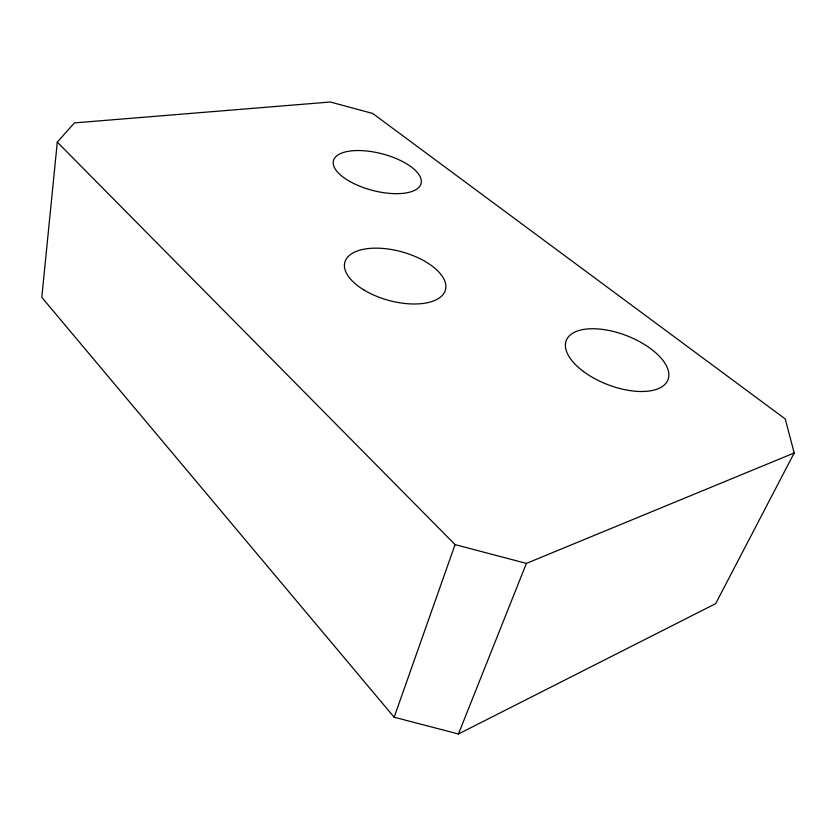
<?xml version="1.0" encoding="UTF-8"?>
<svg xmlns="http://www.w3.org/2000/svg" width="836" height="836" viewBox="0 0 836 836"><rect width="100%" height="100%" fill="white"/><g stroke="black" fill="none" stroke-linecap="round" stroke-linejoin="round"><path stroke-width="1.25" d="M57.287 142.12L41.8 297.365L394.153 717.236L458.441 733.987L715.668 603.644L794.2 452.966L785.244 418.951L372.657 113.435L330.325 102.013L74.446 122.902L57.287 142.12L455.066 544.612L526.398 563.401L794.2 452.966M394.153 717.236L455.066 544.612M458.441 733.987L526.398 563.401M349.95 181.537A45.29 18.915 14.6 0 0 420.905 184.16A45.29 18.915 14.6 0 0 360.985 150.584A45.29 18.915 14.6 0 0 349.95 181.537M583.288 371.351A54.518 26.24 21.1 0 0 667.912 379.931A54.518 26.24 21.1 0 0 600.133 329.133A54.518 26.24 21.1 0 0 583.288 371.351M364.078 290.061A52.156 25.143 15.4 0 0 445.389 290.029A52.156 25.143 15.4 0 0 375.928 248.156A52.156 25.143 15.4 0 0 364.078 290.061"/></g></svg>
